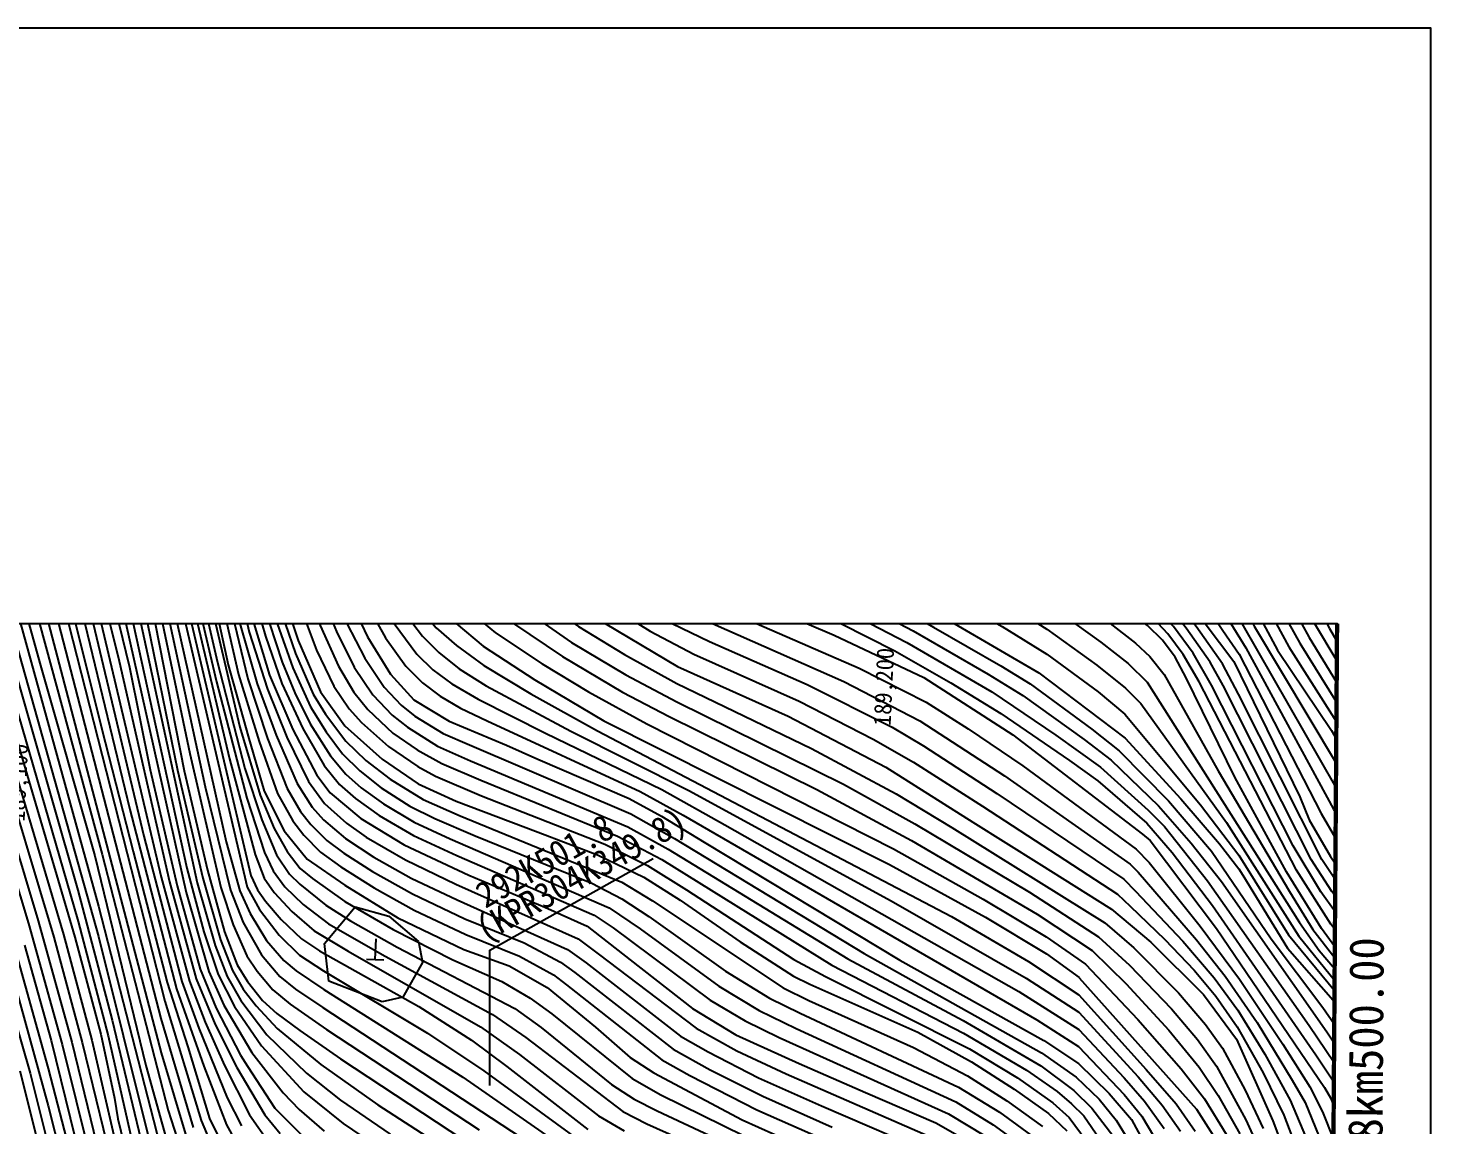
# Model space of a CAD drawing. Header units: millimetres. Extents: x 15846 to 16642, y 1103 to 1809.
# Drawn here: x 16479.2 to 16641.9, y 1491.8 to 1619.1 of the extents above; entities that cross this region are included whole.
import ezdxf
from ezdxf.enums import TextEntityAlignment as Align
from ezdxf.xclip import XClip

# ---------------------------------------------------------------- set-up
doc = ezdxf.new("R2010")
doc.units = ezdxf.units.MM
doc.header["$LTSCALE"] = 10
doc.header["$MEASUREMENT"] = 0
doc.header["$XCLIPFRAME"] = 2
doc.linetypes.add('A-CENTR01', pattern=[2, 1.25, -0.25, 0.25, -0.25])
doc.layers.add('TN-MACL', color=6, linetype='A-CENTR01')
doc.layers.add('TZ-BASE', color=253, linetype='Continuous')
doc.layers.add('TX-PAPR', color=2, linetype='Continuous', plot=False)
doc.styles.add('GR', font='GulimChe.ttf')
doc.styles.add('HANA', font='GulimChe.ttf')
doc.styles.add('굴림체', font='GulimChe.ttf')

# ---------------------------------------------------------------- blocks, each defined once
blk = doc.blocks.new('JD-DGKDFK')
at = {"layer": 'TZ-BASE'}
for p, q in [((565.18, 112.03, 351), (574.19, 74.02, 351)), ((527.99, 108.2, 389), (548.59, 40.2, 389)), ((538.64, 107.49, 381), (556.72, 42.24, 381)), ((529.59, 107.34, 388), (549.72, 40.53, 388)), ((537.82, 105.97, 382), (556.69, 38.72, 382)), ((541.21, 107.01, 379), (557.13, 48.21, 379)), ((531.82, 104.41, 387), (551.51, 38.62, 387)), ((535.74, 104.55, 384), (554.36, 40.44, 384)), ((536.67, 105.63, 383), (554.31, 44.08, 383)), ((563.42, 104.41, 356), (573.09, 62.98, 356)), ((564.78, 104.74, 354), (572.96, 69.11, 354)), ((565.27, 105.66, 353), (574.01, 68.59, 353)), ((562.05, 104.08, 358), (570.39, 68.24, 358)), ((563.08, 102.76, 357), (570.49, 70.49, 357)), ((560.33, 102.46, 361), (573.96, 44.44, 361)), ((561.71, 102.44, 359), (571.91, 59.31, 359)), ((534.92, 98.54, 386), (552.64, 38.94, 386)), ((553.2, 94.99, 371), (559.09, 70.65, 371)), ((560.02, 94.82, 364), (567.28, 59.92, 364)), ((561.47, 94.54, 362), (571.5, 49.69, 362)), ((562.83, 94.71, 360), (574.37, 45.77, 360)), ((547.23, 93.66, 377), (563.93, 29.19, 377)), ((548.53, 93.36, 376), (564.39, 31.21, 376)), ((550.83, 92.84, 374), (560.34, 53.42, 374)), ((561.08, 93.11, 363), (569.08, 56.05, 363)), ((538.06, 92.53, 385), (553.97, 38.62, 385)), ((544.18, 91.16, 380), (549.91, 70.4, 380)), ((546.5, 91.69, 378), (563.98, 25.22, 378)), ((552.09, 91.64, 373), (561.97, 50.34, 373)), ((559.83, 92.39, 365), (566.65, 57.94, 365)), ((678.06, 91.16, 308), (689.79, 72.18, 308)), ((555.4, 89.97, 370), (560.31, 69.94, 370)), ((553.7, 88.93, 372), (563.99, 45.58, 372)), ((677.3, 88.44, 309), (687.12, 74.21, 309)), ((558.98, 87.12, 367), (568.15, 44.94, 367)), ((559.89, 87.3, 366), (565.87, 57.99, 366)), ((569.27, 81.5, 355), (571.76, 70.23, 355)), ((640.8, 81.42, 321), (653.55, 74.61, 321)), ((678.39, 74.78, 315), (669.05, 81.69, 315)), ((552.74, 80.18, 375), (557.09, 62.74, 375)), ((559.43, 80.87, 368), (566.94, 46.63, 368)), ((574.28, 79.78, 349), (576.07, 73.54, 349)), ((577.24, 80.98, 345), (579.88, 73.03, 345)), ((580.49, 80.01, 343), (582.41, 74.77, 343)), ((639.56, 80.2, 322), (651.22, 74.15, 322)), ((652.29, 79.96, 319), (661.53, 74.65, 319)), ((684.02, 74.68, 311), (678.59, 81.29, 311)), ((685.76, 81.18, 307), (700.25, 56, 307)), ((687.32, 81.34, 306), (690.76, 74.7, 306)), ((696.04, 80.74, 300), (699.49, 74.43, 300)), ((697.61, 80.01, 299), (700.38, 74.7, 299)), ((582.11, 79.57, 342), (584.3, 74.09, 342)), ((585.26, 78.95, 340), (587.89, 73.47, 340)), ((606.63, 78.7, 331), (612.39, 74.65, 331)), ((625.75, 78.15, 326), (644.96, 69.84, 326)), ((639.54, 78.42, 323), (650.48, 72.82, 323)), ((681.41, 74.66, 313), (677.32, 78.8, 313)), ((682.88, 74.49, 312), (679.09, 78.82, 312)), ((682.43, 78.47, 310), (688.4, 70.62, 310)), ((694.39, 78.44, 302), (697.15, 73.38, 302)), ((559.41, 77.05, 369), (566.86, 43.81, 369)), ((573.97, 77.43, 350), (576.54, 69.02, 350)), ((577.38, 77.89, 346), (579.56, 71.53, 346)), ((579.94, 77.32, 344), (582, 71.92, 344)), ((588.02, 76.84, 339), (590.01, 73.36, 339)), ((591.5, 77.24, 337), (594.27, 73.53, 337)), ((593.19, 77.73, 336), (595.88, 74.5, 336)), ((599.1, 76.91, 334), (602.75, 73.93, 334)), ((605.45, 77.03, 332), (611.58, 72.82, 332)), ((614.92, 77.62, 329), (620.71, 74.13, 329)), ((631.63, 78.07, 325), (642.05, 73.65, 325)), ((639.42, 76.71, 324), (649.06, 71.86, 324)), ((661.57, 77.54, 318), (666.7, 74.36, 318)), ((667.54, 76.72, 317), (672.97, 72.84, 317)), ((692.24, 76.99, 304), (694.79, 72.31, 304)), ((693.54, 77.27, 303), (696.05, 72.72, 303)), ((572.93, 75.65, 352), (575.12, 68.02, 352)), ((576.07, 76.41, 348), (577.99, 70.55, 348)), ((577.38, 75.11, 347), (579.24, 69.88, 347)), ((585.51, 75.01, 341), (587.58, 71.01, 341)), ((590.87, 75.18, 338), (593.64, 71.45, 338)), ((596.85, 76.1, 335), (601.34, 72.4, 335)), ((603.95, 75.59, 333), (610.51, 71.17, 333)), ((614, 75.89, 330), (623.86, 70.02, 330)), ((622.11, 75.55, 328), (627.57, 72.92, 328)), ((626.37, 75.69, 327), (643.16, 68.29, 327)), ((655.53, 75.25, 320), (665.8, 69.31, 320)), ((673.35, 75.54, 316), (676.98, 72.74, 316)), ((680.76, 73.83, 314), (678.94, 75.71, 314)), ((691.42, 75.67, 305), (693.48, 71.93, 305)), ((697.07, 76.16, 301), (700.35, 70.67, 301)), ((574.19, 74.02, 351), (576.29, 67.39, 351)), ((576.07, 73.54, 349), (577.98, 68.07, 349)), ((582.41, 74.77, 343), (584.55, 70.08, 343)), ((584.3, 74.09, 342), (586.38, 69.96, 342)), ((587.89, 73.47, 340), (590.57, 69.15, 340)), ((590.01, 73.36, 339), (592.35, 70.08, 339)), ((594.27, 73.53, 337), (596.17, 71.65, 337)), ((595.88, 74.5, 336), (598.22, 72.46, 336)), ((602.75, 73.93, 334), (608.18, 70.32, 334)), ((612.39, 74.65, 331), (617.71, 71.42, 331)), ((620.71, 74.13, 329), (625.76, 71.47, 329)), ((642.05, 73.65, 325), (652.44, 68.75, 325)), ((651.22, 74.15, 322), (659.92, 69.14, 322)), ((653.55, 74.61, 321), (661.36, 70.09, 321)), ((661.53, 74.65, 319), (666.71, 71.47, 319)), ((666.7, 74.36, 318), (672.51, 70.19, 318)), ((680.11, 73.09, 315), (678.39, 74.78, 315)), ((682.53, 71.42, 314), (680.76, 73.83, 314)), ((683.68, 71.58, 313), (681.41, 74.66, 313)), ((685.67, 70.52, 312), (682.88, 74.49, 312)), ((687.1, 70.33, 311), (684.02, 74.68, 311)), ((687.12, 74.21, 309), (689.02, 71.45, 309)), ((690.76, 74.7, 306), (700.27, 58.81, 306)), ((697.15, 73.38, 302), (700.33, 68.21, 302)), ((699.49, 74.43, 300), (700.37, 72.95, 300)), ((579.88, 73.03, 345), (582.45, 67.09, 345)), ((582, 71.92, 344), (584.02, 67.76, 344)), ((596.17, 71.65, 337), (598.54, 69.75, 337)), ((598.22, 72.46, 336), (601.39, 70.13, 336)), ((601.34, 72.4, 335), (607.33, 68.47, 335)), ((611.58, 72.82, 332), (617.89, 69.06, 332)), ((627.57, 72.92, 328), (638.91, 67.95, 328)), ((649.06, 71.86, 324), (655.57, 68.15, 324)), ((650.48, 72.82, 323), (660.35, 67.07, 323)), ((672.97, 72.84, 317), (676.13, 70.36, 317)), ((676.98, 72.74, 316), (678.65, 71.2, 316)), ((681.58, 71.11, 315), (680.11, 73.09, 315)), ((689.79, 72.18, 308), (699.97, 53.46, 308)), ((693.48, 71.93, 305), (699.73, 62.59, 305)), ((694.79, 72.31, 304), (700.3, 63.59, 304)), ((696.05, 72.72, 303), (700.32, 65.89, 303)), ((549.91, 70.4, 380), (556.26, 48.08, 380)), ((559.09, 70.65, 371), (564.94, 45.06, 371)), ((570.49, 70.49, 357), (573.69, 58.18, 357)), ((571.76, 70.23, 355), (574.06, 61.96, 355)), ((577.99, 70.55, 348), (579.47, 66.97, 348)), ((579.56, 71.53, 346), (581.62, 66.82, 346)), ((584.55, 70.08, 343), (586.34, 67.06, 343)), ((587.58, 71.01, 341), (589.84, 67.62, 341)), ((592.35, 70.08, 339), (594.28, 68.14, 339)), ((593.64, 71.45, 338), (595.5, 69.65, 338)), ((601.39, 70.13, 336), (606.87, 66.85, 336)), ((608.18, 70.32, 334), (613.55, 67.07, 334)), ((610.51, 71.17, 333), (617.49, 67.06, 333)), ((617.71, 71.42, 331), (623.8, 68.07, 331)), ((623.86, 70.02, 330), (636.69, 64.27, 330)), ((625.76, 71.47, 329), (637.99, 66, 329)), ((661.36, 70.09, 321), (664.76, 68, 321)), ((666.71, 71.47, 319), (672.67, 67.07, 319)), ((672.51, 70.19, 318), (675.84, 67.5, 318)), ((676.13, 70.36, 317), (678.34, 68.2, 317)), ((678.65, 71.2, 316), (680.34, 69.11, 316)), ((682.89, 68.7, 315), (681.58, 71.11, 315)), ((684.37, 68.25, 314), (682.53, 71.42, 314)), ((685.83, 67.88, 313), (683.68, 71.58, 313)), ((687.15, 67.82, 312), (685.67, 70.52, 312)), ((688.93, 66.83, 311), (687.1, 70.33, 311)), ((688.4, 70.62, 310), (696.07, 54.89, 310)), ((689.02, 71.45, 309), (698.53, 52.99, 309)), ((560.31, 69.94, 370), (562.69, 58.04, 370)), ((572.96, 69.11, 354), (575.33, 61.34, 354)), ((574.01, 68.59, 353), (576.32, 61.69, 353)), ((576.54, 69.02, 350), (579.26, 62.73, 350)), ((579.24, 69.88, 347), (581.31, 65.35, 347)), ((586.38, 69.96, 342), (588.51, 66.76, 342)), ((590.57, 69.15, 340), (593.3, 66.15, 340)), ((595.5, 69.65, 338), (597.68, 68, 338)), ((598.54, 69.75, 337), (601.69, 67.8, 337)), ((607.33, 68.47, 335), (615.34, 63.73, 335)), ((617.89, 69.06, 332), (623.78, 65.94, 332)), ((644.96, 69.84, 326), (652.7, 65.9, 326)), ((652.44, 68.75, 325), (662.76, 62.11, 325)), ((659.92, 69.14, 322), (663.91, 66.68, 322)), ((665.8, 69.31, 320), (675.78, 61.71, 320)), ((680.34, 69.11, 316), (686.6, 57.92, 316)), ((688.51, 57.18, 315), (682.89, 68.7, 315)), ((570.39, 68.24, 358), (573.9, 54.74, 358)), ((575.12, 68.02, 352), (577.31, 62.05, 352)), ((576.29, 67.39, 351), (578.56, 61.82, 351)), ((577.98, 68.07, 349), (580.39, 62.83, 349)), ((579.47, 66.97, 348), (581.27, 63.38, 348)), ((581.62, 66.82, 346), (583.03, 64.48, 346)), ((582.45, 67.09, 345), (585.27, 63.13, 345)), ((584.02, 67.76, 344), (585.78, 65.13, 344)), ((586.34, 67.06, 343), (587.95, 65.03, 343)), ((588.51, 66.76, 342), (590.78, 64.4, 342)), ((589.84, 67.62, 341), (591.8, 65.55, 341)), ((594.28, 68.14, 339), (596.35, 66.58, 339)), ((597.68, 68, 338), (600.75, 66.23, 338)), ((601.69, 67.8, 337), (611.48, 62.53, 337)), ((606.87, 66.85, 336), (614.59, 62.57, 336)), ((613.55, 67.07, 334), (620.32, 63.38, 334)), ((617.49, 67.06, 333), (622.9, 64.23, 333)), ((623.8, 68.07, 331), (639.41, 60.53, 331)), ((638.91, 67.95, 328), (648.76, 62.99, 328)), ((643.16, 68.29, 327), (651.99, 63.71, 327)), ((655.57, 68.15, 324), (661.38, 64.59, 324)), ((660.35, 67.07, 323), (667.77, 62.07, 323)), ((664.76, 68, 321), (671.92, 62.75, 321)), ((672.67, 67.07, 319), (675.77, 64.51, 319)), ((675.84, 67.5, 318), (677.61, 65.75, 318)), ((678.34, 68.2, 317), (696.01, 40.31, 317)), ((695.66, 46.38, 314), (684.37, 68.25, 314)), ((695.27, 49.22, 313), (685.83, 67.88, 313)), ((697.37, 47.63, 312), (687.15, 67.82, 312)), ((698.6, 47.65, 311), (688.93, 66.83, 311)), ((581.31, 65.35, 347), (583.11, 62.46, 347)), ((585.78, 65.13, 344), (587.23, 63.52, 344)), ((591.8, 65.55, 341), (593.4, 64.28, 341)), ((593.3, 66.15, 340), (597.4, 63.67, 340)), ((596.35, 66.58, 339), (598.68, 65.2, 339)), ((598.68, 65.2, 339), (601.79, 63.74, 339)), ((600.75, 66.23, 338), (608.55, 62.31, 338)), ((623.78, 65.94, 332), (643.14, 56.37, 332)), ((637.99, 66, 329), (646.58, 61.6, 329)), ((652.7, 65.9, 326), (657.6, 62.78, 326)), ((663.91, 66.68, 322), (671.06, 61.54, 322)), ((677.61, 65.75, 318), (687.57, 51.91, 318)), ((583.03, 64.48, 346), (585.4, 61.37, 346)), ((587.23, 63.52, 344), (590.35, 60.73, 344)), ((587.95, 65.03, 343), (590.85, 62.28, 343)), ((590.78, 64.4, 342), (592.54, 62.98, 342)), ((593.4, 64.28, 341), (596.67, 62.26, 341)), ((597.4, 63.67, 340), (604.03, 60.92, 340)), ((601.79, 63.74, 339), (619.53, 55.52, 339)), ((615.34, 63.73, 335), (648.46, 47.06, 335)), ((622.9, 64.23, 333), (640.03, 55.75, 333)), ((636.69, 64.27, 330), (648.03, 58.33, 330)), ((651.99, 63.71, 327), (661.79, 57.36, 327)), ((661.38, 64.59, 324), (669.33, 59.13, 324)), ((675.77, 64.51, 319), (684.52, 53.97, 319)), ((557.09, 62.74, 375), (560.73, 48.57, 375)), ((573.09, 62.98, 356), (575.46, 55.11, 356)), ((574.06, 61.96, 355), (575.94, 55.55, 355)), ((577.31, 62.05, 352), (579.73, 56.45, 352)), ((579.26, 62.73, 350), (582.02, 57.44, 350)), ((580.39, 62.83, 349), (582.9, 58.53, 349)), ((581.27, 63.38, 348), (583.61, 59.65, 348)), ((583.11, 62.46, 347), (585.02, 59.9, 347)), ((585.27, 63.13, 345), (589.6, 59.27, 345)), ((590.85, 62.28, 343), (593.67, 60.36, 343)), ((592.54, 62.98, 342), (596.04, 60.78, 342)), ((596.67, 62.26, 341), (599.74, 60.93, 341)), ((608.55, 62.31, 338), (622.05, 55.75, 338)), ((611.48, 62.53, 337), (625.19, 55.63, 337)), ((614.59, 62.57, 336), (655.66, 41.01, 336)), ((620.32, 63.38, 334), (648.91, 48.89, 334)), ((648.76, 62.99, 328), (652.41, 60.82, 328)), ((657.6, 62.78, 326), (663.91, 58.51, 326)), ((662.76, 62.11, 325), (677.8, 50.58, 325)), ((667.77, 62.07, 323), (672.92, 58.34, 323)), ((671.92, 62.75, 321), (675.09, 60.25, 321)), ((699.73, 62.59, 305), (700.29, 61.66, 305)), ((575.33, 61.34, 354), (577.47, 55.31, 354)), ((576.32, 61.69, 353), (578.6, 55.88, 353)), ((578.56, 61.82, 351), (581.07, 56.68, 351)), ((585.4, 61.37, 346), (587.73, 59.11, 346)), ((590.35, 60.73, 344), (593.73, 58.41, 344)), ((593.67, 60.36, 343), (596.52, 58.77, 343)), ((596.04, 60.78, 342), (599.86, 59.09, 342)), ((599.74, 60.93, 341), (618.45, 52.92, 341)), ((604.03, 60.92, 340), (607.66, 59.29, 340)), ((639.41, 60.53, 331), (649.24, 55.25, 331)), ((646.58, 61.6, 329), (651.23, 58.93, 329)), ((652.41, 60.82, 328), (660.92, 55.31, 328)), ((671.06, 61.54, 322), (674.17, 59.17, 322)), ((675.09, 60.25, 321), (680.83, 54.43, 321)), ((675.78, 61.71, 320), (682.25, 54.68, 320)), ((567.28, 59.92, 364), (570.88, 44.4, 364)), ((571.91, 59.31, 359), (574.89, 48.23, 359)), ((583.61, 59.65, 348), (585.39, 57.55, 348)), ((585.02, 59.9, 347), (587, 57.92, 347)), ((587.73, 59.11, 346), (590.52, 56.95, 346)), ((589.6, 59.27, 345), (593.8, 56.42, 345)), ((596.52, 58.77, 343), (601.04, 56.83, 343)), ((599.86, 59.09, 342), (618.1, 51.42, 342)), ((607.66, 59.29, 340), (618.28, 54.72, 340)), ((651.23, 58.93, 329), (659.26, 53.81, 329)), ((669.33, 59.13, 324), (672.62, 56.78, 324)), ((674.17, 59.17, 322), (679.68, 53.88, 322)), ((562.69, 58.04, 370), (565.84, 44.58, 370)), ((565.87, 57.99, 366), (568.81, 45.47, 366)), ((566.65, 57.94, 365), (569.34, 46.4, 365)), ((573.69, 58.18, 357), (575.64, 52.23, 357)), ((582.02, 57.44, 350), (583.59, 55.38, 350)), ((582.9, 58.53, 349), (584.67, 56.35, 349)), ((585.39, 57.55, 348), (587.18, 55.96, 348)), ((587, 57.92, 347), (589.48, 55.97, 347)), ((593.73, 58.41, 344), (595.81, 57.31, 344)), ((595.81, 57.31, 344), (601.15, 55.03, 344)), ((648.03, 58.33, 330), (658.11, 51.95, 330)), ((661.79, 57.36, 327), (676.36, 47.09, 327)), ((663.91, 58.51, 326), (677.08, 48.84, 326)), ((672.92, 58.34, 323), (678.46, 53.36, 323)), ((686.6, 57.92, 316), (694.87, 43.92, 316)), ((694.51, 46.22, 315), (688.51, 57.18, 315)), ((569.08, 56.05, 363), (572, 44.09, 363)), ((575.94, 55.55, 355), (578.23, 50.95, 355)), ((578.6, 55.88, 353), (580.15, 53.2, 353)), ((579.73, 56.45, 352), (581.47, 53.7, 352)), ((581.07, 56.68, 351), (582.92, 54.15, 351)), ((583.59, 55.38, 350), (587.12, 52.39, 350)), ((584.67, 56.35, 349), (586.51, 54.73, 349)), ((587.18, 55.96, 348), (589.75, 54.1, 348)), ((589.48, 55.97, 347), (592.83, 53.83, 347)), ((590.52, 56.95, 346), (594.35, 54.61, 346)), ((593.8, 56.42, 345), (598.21, 54.39, 345)), ((601.04, 56.83, 343), (616.92, 50.35, 343)), ((619.53, 55.52, 339), (624.52, 52.77, 339)), ((622.05, 55.75, 338), (629.37, 51.67, 338)), ((625.19, 55.63, 337), (648.67, 42.83, 337)), ((640.03, 55.75, 333), (651.01, 49.86, 333)), ((643.14, 56.37, 332), (651.39, 51.79, 332)), ((672.62, 56.78, 324), (678.33, 51.84, 324)), ((573.9, 54.74, 358), (575.97, 48.46, 358)), ((575.46, 55.11, 356), (577.07, 51.25, 356)), ((577.47, 55.31, 354), (579.23, 52.11, 354)), ((582.92, 54.15, 351), (585.47, 51.84, 351)), ((586.51, 54.73, 349), (589.27, 52.73, 349)), ((589.75, 54.1, 348), (593.33, 51.97, 348)), ((592.83, 53.83, 347), (595.72, 52.4, 347)), ((594.35, 54.61, 346), (598.64, 52.7, 346)), ((598.21, 54.39, 345), (607.71, 50.8, 345)), ((601.15, 55.03, 344), (615.44, 49.4, 344)), ((618.28, 54.72, 340), (622.01, 52.67, 340)), ((649.24, 55.25, 331), (655.71, 51.34, 331)), ((659.26, 53.81, 329), (674.92, 43.6, 329)), ((660.92, 55.31, 328), (675.64, 45.35, 328)), ((679.68, 53.88, 322), (683.47, 49.54, 322)), ((680.83, 54.43, 321), (685.8, 48.61, 321)), ((682.25, 54.68, 320), (686.75, 49.46, 320)), ((684.52, 53.97, 319), (688.99, 48.14, 319)), ((696.07, 54.89, 310), (697.15, 52.24, 310)), ((560.34, 53.42, 374), (565.77, 32.65, 374)), ((575.64, 52.23, 357), (577.36, 48.17, 357)), ((579.23, 52.11, 354), (580.52, 50.47, 354)), ((580.15, 53.2, 353), (581.33, 51.71, 353)), ((581.47, 53.7, 352), (582.81, 52.25, 352)), ((582.81, 52.25, 352), (585.34, 50.06, 352)), ((587.12, 52.39, 350), (592.15, 49.33, 350)), ((589.27, 52.73, 349), (593.25, 50.42, 349)), ((595.72, 52.4, 347), (600.4, 50.4, 347)), ((598.64, 52.7, 346), (617.41, 44.99, 346)), ((618.45, 52.92, 341), (623.51, 50.08, 341)), ((622.01, 52.67, 340), (626.96, 49.64, 340)), ((624.52, 52.77, 339), (665.55, 29.05, 339)), ((678.46, 53.36, 323), (680.37, 51.46, 323)), ((697.15, 52.24, 310), (699.61, 47.99, 310)), ((698.53, 52.99, 309), (700.21, 50.1, 309)), ((699.97, 53.46, 308), (700.23, 53.03, 308)), ((577.07, 51.25, 356), (578.58, 48.55, 356)), ((578.23, 50.95, 355), (580.92, 47.67, 355)), ((580.52, 50.47, 354), (582.47, 48.49, 354)), ((581.33, 51.71, 353), (583.19, 49.85, 353)), ((585.47, 51.84, 351), (587.77, 50.24, 351)), ((593.33, 51.97, 348), (597.48, 50.05, 348)), ((607.71, 50.8, 345), (614.59, 48.16, 345)), ((618.1, 51.42, 342), (622.78, 48.85, 342)), ((629.37, 51.67, 338), (663.46, 32.32, 338)), ((651.39, 51.79, 332), (664.69, 43.84, 332)), ((655.71, 51.34, 331), (673.45, 40.27, 331)), ((658.11, 51.95, 330), (665.8, 47.17, 330)), ((677.8, 50.58, 325), (678.68, 49.85, 325)), ((678.33, 51.84, 324), (681.25, 48.45, 324)), ((680.37, 51.46, 323), (685.35, 45.16, 323)), ((687.57, 51.91, 318), (695.93, 38.75, 318)), ((561.97, 50.34, 373), (566.38, 33.49, 373)), ((571.5, 49.69, 362), (573.08, 44, 362)), ((583.19, 49.85, 353), (585.15, 48.37, 353)), ((585.34, 50.06, 352), (588.66, 47.91, 352)), ((587.77, 50.24, 351), (592.3, 47.59, 351)), ((592.15, 49.33, 350), (599.66, 45.83, 350)), ((593.25, 50.42, 349), (598.29, 48.09, 349)), ((597.48, 50.05, 348), (615.96, 42.03, 348)), ((600.4, 50.4, 347), (613.94, 44.9, 347)), ((615.44, 49.4, 344), (620.4, 46.94, 344)), ((616.92, 50.35, 343), (622.05, 47.63, 343)), ((622.78, 48.85, 342), (643.62, 36.11, 342)), ((623.51, 50.08, 341), (645.54, 36.74, 341)), ((626.96, 49.64, 340), (649.64, 35.96, 340)), ((648.91, 48.89, 334), (659.32, 43.05, 334)), ((651.01, 49.86, 333), (665.59, 41.29, 333)), ((677.08, 48.84, 326), (678.57, 47.27, 326)), ((678.68, 49.85, 325), (686.4, 39.65, 325)), ((683.47, 49.54, 322), (686.96, 45.09, 322)), ((686.75, 49.46, 320), (689, 46.56, 320)), ((698.5, 43.87, 313), (695.27, 49.22, 313)), ((556.26, 48.08, 380), (562.18, 23.73, 380)), ((557.13, 48.21, 379), (564.77, 18.52, 379)), ((560.73, 48.57, 375), (564.66, 33.36, 375)), ((574.89, 48.23, 359), (575.94, 45.49, 359)), ((575.97, 48.46, 358), (576.98, 46.31, 358)), ((577.36, 48.17, 357), (578.86, 45.93, 357)), ((578.58, 48.55, 356), (580.08, 46.61, 356)), ((580.92, 47.67, 355), (585.28, 44.64, 355)), ((582.47, 48.49, 354), (584.81, 46.8, 354)), ((585.15, 48.37, 353), (588.49, 46.24, 353)), ((588.66, 47.91, 352), (592.99, 45.48, 352)), ((592.3, 47.59, 351), (598.15, 44.78, 351)), ((598.29, 48.09, 349), (614.21, 41.18, 349)), ((614.59, 48.16, 345), (619.97, 45.59, 345)), ((622.05, 47.63, 343), (641.79, 35.37, 343)), ((678.57, 47.27, 326), (684.5, 39.92, 326)), ((681.25, 48.45, 324), (685.92, 42.3, 324)), ((685.8, 48.61, 321), (692.73, 38.44, 321)), ((688.99, 48.14, 319), (694.76, 38.91, 319)), ((699.79, 43.91, 312), (697.37, 47.63, 312)), ((700.17, 45.33, 311), (698.6, 47.65, 311)), ((699.61, 47.99, 310), (700.19, 47.13, 310)), ((563.99, 45.58, 372), (567.25, 33.51, 372)), ((566.94, 46.63, 368), (568.94, 39.23, 368)), ((569.34, 46.4, 365), (571.32, 39.26, 365)), ((574.37, 45.77, 360), (575.14, 44.13, 360)), ((576.98, 46.31, 358), (578.33, 44.46, 358)), ((578.86, 45.93, 357), (580.05, 44.76, 357)), ((580.08, 46.61, 356), (581.54, 45.43, 356)), ((584.81, 46.8, 354), (588.69, 44.34, 354)), ((588.49, 46.24, 353), (593.11, 43.65, 353)), ((599.66, 45.83, 350), (608.49, 42.11, 350)), ((619.97, 45.59, 345), (624.18, 42.9, 345)), ((620.4, 46.94, 344), (624.92, 44.13, 344)), ((648.46, 47.06, 335), (659.61, 40.94, 335)), ((665.8, 47.17, 330), (674.2, 41.86, 330)), ((676.36, 47.09, 327), (677.31, 46.16, 327)), ((677.31, 46.16, 327), (684.09, 38.33, 327)), ((689, 46.56, 320), (689.46, 45.83, 320)), ((689.46, 45.83, 320), (694.61, 37.35, 320)), ((698.56, 39.62, 315), (694.51, 46.22, 315)), ((699.65, 40.12, 314), (695.66, 46.38, 314)), ((554.31, 44.08, 383), (558.27, 28.99, 383)), ((564.94, 45.06, 371), (568.04, 33.8, 371)), ((565.84, 44.58, 370), (568.49, 34.9, 370)), ((568.15, 44.94, 367), (570.23, 37.67, 367)), ((568.81, 45.47, 366), (570.87, 38.3, 366)), ((570.88, 44.4, 364), (572.31, 40.05, 364)), ((572, 44.09, 363), (573.49, 40.33, 363)), ((573.08, 44, 362), (574.29, 41.37, 362)), ((573.96, 44.44, 361), (575.39, 41.82, 361)), ((575.14, 44.13, 360), (576.09, 42.81, 360)), ((575.94, 45.49, 359), (577.1, 43.79, 359)), ((578.33, 44.46, 358), (580.46, 42.42, 358)), ((580.05, 44.76, 357), (583.06, 42.32, 357)), ((581.54, 45.43, 356), (585.28, 42.77, 356)), ((585.28, 44.64, 355), (591.44, 40.87, 355)), ((588.69, 44.34, 354), (593.31, 41.77, 354)), ((592.99, 45.48, 352), (598.31, 42.94, 352)), ((598.15, 44.78, 351), (612.34, 38.42, 351)), ((613.94, 44.9, 347), (617.42, 43.09, 347)), ((617.41, 44.99, 346), (620.98, 42.86, 346)), ((624.92, 44.13, 344), (637.35, 36.02, 344)), ((675.64, 45.35, 328), (677, 43.98, 328)), ((677, 43.98, 328), (682.47, 38.16, 328)), ((685.35, 45.16, 323), (697.13, 28.36, 323)), ((686.96, 45.09, 322), (699.19, 27.65, 322)), ((566.86, 43.81, 369), (569.52, 34.63, 369)), ((576.09, 42.81, 360), (577.91, 40.66, 360)), ((577.1, 43.79, 359), (579.12, 41.62, 359)), ((580.46, 42.42, 358), (583.39, 40.19, 358)), ((583.06, 42.32, 357), (585.92, 40.53, 357)), ((585.28, 42.77, 356), (590.87, 39.51, 356)), ((593.11, 43.65, 353), (599.18, 40.77, 353)), ((598.31, 42.94, 352), (611.1, 37.21, 352)), ((617.42, 43.09, 347), (620.53, 41.04, 347)), ((620.98, 42.86, 346), (636.14, 32.74, 346)), ((624.18, 42.9, 345), (631.13, 38.1, 345)), ((648.67, 42.83, 337), (664.33, 33.87, 337)), ((659.32, 43.05, 334), (666.62, 38.65, 334)), ((664.69, 43.84, 332), (672.7, 38.68, 332)), ((674.92, 43.6, 329), (676.37, 42.23, 329)), ((694.87, 43.92, 316), (697.57, 39.52, 316)), ((700.15, 41.57, 313), (698.5, 43.87, 313)), ((700.16, 43.43, 312), (699.79, 43.91, 312)), ((556.72, 42.24, 381), (564.18, 13.19, 381)), ((574.29, 41.37, 362), (576.2, 38.25, 362)), ((575.39, 41.82, 361), (577.65, 38.84, 361)), ((579.12, 41.62, 359), (581.72, 39.37, 359)), ((582.91, 37.91, 355.89), (586.48, 42.14, 355.89)), ((586.48, 42.14, 355.89), (590.37, 41.07, 355.89)), ((590.37, 41.07, 355.89), (593.83, 38.12, 355.89)), ((591.44, 40.87, 355), (599.1, 37.2, 355)), ((593.31, 41.77, 354), (599.31, 38.95, 354)), ((599.18, 40.77, 353), (606.08, 37.95, 353)), ((608.49, 42.11, 350), (613.38, 39.89, 350)), ((614.21, 41.18, 349), (616.41, 39.7, 349)), ((615.96, 42.03, 348), (619.53, 39.58, 348)), ((620.53, 41.04, 347), (629.45, 34.68, 347)), ((655.66, 41.01, 336), (664.57, 35.8, 336)), ((659.61, 40.94, 335), (666.66, 36.7, 335)), ((665.59, 41.29, 333), (671.96, 37.09, 333)), ((674.2, 41.86, 330), (678.79, 38.06, 330)), ((676.37, 42.23, 329), (680.4, 38.35, 329)), ((685.92, 42.3, 324), (697.9, 24.99, 324)), ((548.59, 40.2, 389), (552.5, 26.18, 389)), ((549.72, 40.53, 388), (553.62, 26.46, 388)), ((554.36, 40.44, 384), (557.84, 27.19, 384)), ((568.94, 39.23, 368), (570.58, 34.29, 368)), ((571.32, 39.26, 365), (572.8, 35.41, 365)), ((572.31, 40.05, 364), (573.92, 36.47, 364)), ((573.49, 40.33, 363), (575.62, 36.56, 363)), ((577.91, 40.66, 360), (580.26, 38.42, 360)), ((581.72, 39.37, 359), (585.67, 37, 359)), ((583.39, 40.19, 358), (589.95, 36.41, 358)), ((585.92, 40.53, 357), (591.33, 37.46, 357)), ((590.87, 39.51, 356), (597.82, 35.99, 356)), ((613.38, 39.89, 350), (618.38, 36, 350)), ((616.41, 39.7, 349), (627.65, 31.33, 349)), ((619.53, 39.58, 348), (628.66, 32.93, 348)), ((673.45, 40.27, 331), (676.79, 37.38, 331)), ((684.5, 39.92, 326), (689.06, 33.74, 326)), ((686.4, 39.65, 325), (698.92, 21.2, 325)), ((696.01, 40.31, 317), (698.31, 37.07, 317)), ((697.57, 39.52, 316), (700.11, 36.24, 316)), ((700.12, 37.5, 315), (698.56, 39.62, 315)), ((700.13, 39.53, 314), (699.65, 40.12, 314)), ((546.97, 37.44, 391), (550.87, 23.4, 391)), ((548.11, 37.69, 390), (551.2, 26.62, 390)), ((551.51, 38.62, 387), (554.82, 26.4, 387)), ((552.64, 38.94, 386), (555.94, 26.69, 386)), ((553.97, 38.62, 385), (556.99, 27.36, 385)), ((556.69, 38.72, 382), (562.41, 15.72, 382)), ((570.23, 37.67, 367), (571.63, 34.08, 367)), ((570.87, 38.3, 366), (572.24, 34.76, 366)), ((576.2, 38.25, 362), (578.2, 35.93, 362)), ((577.65, 38.84, 361), (580.03, 36.54, 361)), ((580.26, 38.42, 360), (582.35, 37.05, 360)), ((583.42, 33.52, 355.89), (582.91, 37.91, 355.89)), ((588.81, 36.04, 357.34), (588.92, 38.44, 357.34)), ((591.33, 37.46, 357), (604.98, 30.34, 357)), ((593.83, 38.12, 355.89), (594.27, 35.68, 355.89)), ((599.31, 38.95, 354), (605.55, 36.43, 354)), ((606.08, 37.95, 353), (610.29, 35.73, 353)), ((612.34, 38.42, 351), (614.67, 36.71, 351)), ((631.13, 38.1, 345), (637.31, 34.11, 345)), ((666.62, 38.65, 334), (671.21, 35.5, 334)), ((672.7, 38.68, 332), (676.32, 35.37, 332)), ((678.79, 38.06, 330), (684.9, 31.99, 330)), ((680.4, 38.35, 329), (683.79, 34.8, 329)), ((682.47, 38.16, 328), (686.12, 33.9, 328)), ((684.09, 38.33, 327), (687.4, 34.12, 327)), ((692.73, 38.44, 321), (698.74, 30.46, 321)), ((694.76, 38.91, 319), (700.08, 32.42, 319)), ((695.93, 38.75, 318), (700.09, 33.65, 318)), ((544.61, 37.28, 393), (548.77, 22.85, 393)), ((573.92, 36.47, 364), (575.11, 34.67, 364)), ((575.62, 36.56, 363), (577.72, 34.07, 363)), ((578.2, 35.93, 362), (579.63, 34.72, 362)), ((580.03, 36.54, 361), (582.79, 34.73, 361)), ((582.35, 37.05, 360), (593.86, 30.57, 360)), ((585.67, 37, 359), (601.03, 28.24, 359)), ((587.81, 36.09, 357.34), (589.81, 36, 357.34)), ((589.95, 36.41, 358), (602.42, 29.64, 358)), ((597.82, 35.99, 356), (603.5, 33.49, 356)), ((599.1, 37.2, 355), (604.35, 35.3, 355)), ((605.55, 36.43, 354), (609.48, 34.26, 354)), ((611.1, 37.21, 352), (613.29, 35.63, 352)), ((614.67, 36.71, 351), (626.04, 28.08, 351)), ((618.38, 36, 350), (625.62, 30.35, 350)), ((637.35, 36.02, 344), (641.03, 34.05, 344)), ((643.62, 36.11, 342), (657.02, 28.96, 342)), ((645.54, 36.74, 341), (666.11, 25.21, 341)), ((649.64, 35.96, 340), (666.35, 26.64, 340)), ((664.57, 35.8, 336), (670.44, 31.92, 336)), ((666.66, 36.7, 335), (670.45, 33.93, 335)), ((671.96, 37.09, 333), (675.92, 33.22, 333)), ((676.79, 37.38, 331), (681.97, 32.16, 331)), ((694.61, 37.35, 320), (699.94, 31.32, 320)), ((698.31, 37.07, 317), (700.1, 35, 317)), ((568.49, 34.9, 370), (570.34, 30.37, 370)), ((569.52, 34.63, 369), (571.26, 30.72, 369)), ((570.58, 34.29, 368), (572.49, 30.58, 368)), ((572.24, 34.76, 366), (573.49, 32.59, 366)), ((572.8, 35.41, 365), (573.99, 33.49, 365)), ((575.11, 34.67, 364), (576.94, 32.5, 364)), ((579.63, 34.72, 362), (582.83, 32.56, 362)), ((582.79, 34.73, 361), (594.88, 27.5, 361)), ((594.27, 35.68, 355.89), (592, 31.65, 355.89)), ((604.35, 35.3, 355), (608.74, 32.77, 355)), ((609.48, 34.26, 354), (611, 33.11, 354)), ((610.29, 35.73, 353), (611.96, 34.51, 353)), ((611.96, 34.51, 353), (623.37, 25.63, 353)), ((613.29, 35.63, 352), (624.22, 27.14, 352)), ((629.45, 34.68, 347), (634.54, 31.56, 347)), ((641.79, 35.37, 343), (657.06, 27.5, 343)), ((671.21, 35.5, 334), (677.25, 29.09, 334)), ((676.32, 35.37, 332), (681.16, 30.3, 332)), ((683.79, 34.8, 329), (686.33, 31.78, 329)), ((547.09, 32.86, 392), (550.86, 19.06, 392)), ((564.66, 33.36, 375), (567.06, 25.91, 375)), ((565.77, 32.65, 374), (568.91, 23.67, 374)), ((566.38, 33.49, 373), (568.35, 28.07, 373)), ((567.25, 33.51, 372), (569.09, 28.76, 372)), ((568.04, 33.8, 371), (570.23, 28.51, 371)), ((571.63, 34.08, 367), (573.21, 31.29, 367)), ((573.49, 32.59, 366), (574.99, 30.67, 366)), ((573.99, 33.49, 365), (575.74, 31.27, 365)), ((577.72, 34.07, 363), (579.56, 32.58, 363)), ((579.56, 32.58, 363), (582.71, 30.46, 363)), ((582.83, 32.56, 362), (598.97, 22.37, 362)), ((589.59, 31.14, 355.89), (583.42, 33.52, 355.89)), ((603.5, 33.49, 356), (606.76, 31.56, 356)), ((608.74, 32.77, 355), (614.36, 28.19, 355)), ((611, 33.11, 354), (622.05, 24.38, 354)), ((628.66, 32.93, 348), (633.34, 30.12, 348)), ((636.14, 32.74, 346), (639.11, 31.29, 346)), ((637.31, 34.11, 345), (639.23, 33.18, 345)), ((639.23, 33.18, 345), (651.73, 27.59, 345)), ((641.03, 34.05, 344), (657.73, 25.68, 344)), ((664.33, 33.87, 337), (670.43, 29.93, 337)), ((670.45, 33.93, 335), (670.46, 33.92, 335)), ((670.46, 33.92, 335), (684.08, 18.67, 335)), ((675.92, 33.22, 333), (680.87, 27.83, 333)), ((686.12, 33.9, 328), (688.86, 30.16, 328)), ((687.4, 34.12, 327), (691.12, 28.74, 327)), ((689.06, 33.74, 326), (694.08, 26.23, 326)), ((564.39, 31.21, 376), (568.6, 17.36, 376)), ((573.21, 31.29, 367), (576.23, 27.29, 367)), ((575.74, 31.27, 365), (577.4, 29.75, 365)), ((576.94, 32.5, 364), (578.92, 30.86, 364)), ((592, 31.65, 355.89), (589.59, 31.14, 355.89)), ((606.76, 31.56, 356), (609.29, 29.73, 356)), ((627.65, 31.33, 349), (631.72, 28.91, 349)), ((634.54, 31.56, 347), (638.11, 29.79, 347)), ((639.11, 31.29, 346), (651.23, 25.82, 346)), ((663.46, 32.32, 338), (670.41, 27.93, 338)), ((670.44, 31.92, 336), (678.24, 23.28, 336)), ((681.97, 32.16, 331), (685.1, 28.51, 331)), ((684.9, 31.99, 330), (688.73, 26.8, 330)), ((686.33, 31.78, 329), (688.8, 28.24, 329)), ((699.94, 31.32, 320), (700.07, 31.12, 320)), ((570.34, 30.37, 370), (573.17, 24.95, 370)), ((571.26, 30.72, 369), (574.5, 25.26, 369)), ((572.49, 30.58, 368), (575.62, 26, 368)), ((574.99, 30.67, 366), (577.44, 28.03, 366)), ((577.4, 29.75, 365), (580.05, 27.78, 365)), ((578.92, 30.86, 364), (583.14, 27.93, 364)), ((582.71, 30.46, 363), (611.45, 11.65, 363)), ((593.86, 30.57, 360), (599.97, 26.67, 360)), ((602.42, 29.64, 358), (606.26, 27, 358)), ((604.98, 30.34, 357), (608.04, 28.15, 357)), ((609.29, 29.73, 356), (618.62, 22.23, 356)), ((625.62, 30.35, 350), (630.65, 27.29, 350)), ((633.34, 30.12, 348), (637.64, 28.04, 348)), ((638.11, 29.79, 347), (656.46, 21.24, 347)), ((670.43, 29.93, 337), (677.29, 22.43, 337)), ((681.16, 30.3, 332), (684.18, 26.74, 332)), ((688.86, 30.16, 328), (692.01, 25.05, 328)), ((698.74, 30.46, 321), (700.06, 28.56, 321)), ((558.27, 28.99, 383), (562.08, 13.2, 383)), ((563.93, 29.19, 377), (567.69, 16.56, 377)), ((568.35, 28.07, 373), (571.63, 20, 373)), ((569.09, 28.76, 372), (571.33, 23.73, 372)), ((570.23, 28.51, 371), (572.75, 23.49, 371)), ((577.44, 28.03, 366), (582.48, 23.87, 366)), ((580.05, 27.78, 365), (584.79, 24.5, 365)), ((583.14, 27.93, 364), (600.88, 16.26, 364)), ((601.03, 28.24, 359), (605.55, 25, 359)), ((608.04, 28.15, 357), (616.2, 21.53, 357)), ((614.36, 28.19, 355), (618.37, 24.68, 355)), ((626.04, 28.08, 351), (630.76, 25.45, 351)), ((631.72, 28.91, 349), (635.67, 26.98, 349)), ((637.64, 28.04, 348), (656.16, 19.52, 348)), ((657.02, 28.96, 342), (666, 23.69, 342)), ((665.55, 29.05, 339), (670.39, 25.94, 339)), ((670.41, 27.93, 338), (675.68, 22.29, 338)), ((677.25, 29.09, 334), (682.29, 23.35, 334)), ((680.87, 27.83, 333), (684.38, 23.54, 333)), ((685.1, 28.51, 331), (687.08, 25.73, 331)), ((688.8, 28.24, 329), (691.79, 22.9, 329)), ((691.12, 28.74, 327), (695.18, 22.04, 327)), ((697.13, 28.36, 323), (700.03, 24.07, 323)), ((551.2, 26.62, 390), (556.12, 6.75, 390)), ((552.5, 26.18, 389), (557.94, 4.35, 389)), ((553.62, 26.46, 388), (558.56, 6.05, 388)), ((554.82, 26.4, 387), (560.05, 4.93, 387)), ((555.94, 26.69, 386), (560.39, 7.39, 386)), ((556.99, 27.36, 385), (558.55, 19.95, 385)), ((557.84, 27.19, 384), (560.52, 15.21, 384)), ((576.23, 27.29, 367), (580.83, 22.86, 367)), ((594.88, 27.5, 361), (601.39, 23.12, 361)), ((599.97, 26.67, 360), (604.09, 23.61, 360)), ((606.26, 27, 358), (617.53, 18.4, 358)), ((624.22, 27.14, 352), (627.41, 25.33, 352)), ((630.65, 27.29, 350), (637.99, 23.97, 350)), ((635.67, 26.98, 349), (655.3, 18.13, 349)), ((651.73, 27.59, 345), (657.99, 24.16, 345)), ((657.06, 27.5, 343), (664.35, 23.21, 343)), ((666.35, 26.64, 340), (670.38, 23.95, 340)), ((684.18, 26.74, 332), (686.38, 23.67, 332)), ((688.73, 26.8, 330), (692.94, 17.33, 330)), ((694.08, 26.23, 326), (697.22, 21.25, 326)), ((699.19, 27.65, 322), (700.04, 26.35, 322)), ((563.98, 25.22, 378), (566.9, 15.38, 378)), ((567.06, 25.91, 375), (569.59, 17.59, 375)), ((573.17, 24.95, 370), (574, 23.67, 370)), ((574.5, 25.26, 369), (578.11, 20.56, 369)), ((575.62, 26, 368), (580.53, 20.69, 368)), ((584.79, 24.5, 365), (599.05, 15.11, 365)), ((605.55, 25, 359), (614.69, 17.89, 359)), ((618.37, 24.68, 355), (621.12, 22.89, 355)), ((623.37, 25.63, 353), (627.65, 23.25, 353)), ((627.41, 25.33, 352), (633.27, 22.32, 352)), ((630.76, 25.45, 351), (636.46, 22.76, 351)), ((651.23, 25.82, 346), (657.49, 22.54, 346)), ((657.73, 25.68, 344), (663.31, 22.32, 344)), ((666.11, 25.21, 341), (670.11, 22.39, 341)), ((670.39, 25.94, 339), (675.69, 20.38, 339)), ((687.08, 25.73, 331), (689.72, 20.86, 331)), ((692.01, 25.05, 328), (694.92, 19.71, 328)), ((697.9, 24.99, 324), (699.99, 21.84, 324)), ((547.56, 23.11, 394), (549.84, 14.2, 394)), ((548.77, 22.85, 393), (551.32, 12.65, 393)), ((550.87, 23.4, 391), (559.38, -9.66, 391)), ((562.18, 23.73, 380), (565.12, 13.18, 380)), ((568.91, 23.67, 374), (571.56, 16.87, 374)), ((571.33, 23.73, 372), (574.23, 18.03, 372)), ((572.75, 23.49, 371), (576.01, 18.01, 371)), ((574, 23.67, 370), (577.16, 18.79, 370)), ((580.83, 22.86, 367), (584.78, 19.73, 367)), ((582.48, 23.87, 366), (589.1, 19.19, 366)), ((601.39, 23.12, 361), (613.13, 14.59, 361)), ((604.09, 23.61, 360), (613.47, 16.33, 360)), ((621.12, 22.89, 355), (631.37, 17.43, 355)), ((622.05, 24.38, 354), (625.3, 22.59, 354)), ((627.65, 23.25, 353), (633.77, 20.17, 353)), ((637.99, 23.97, 350), (645.67, 20.62, 350)), ((657.99, 24.16, 345), (662.94, 21, 345)), ((664.35, 23.21, 343), (667.92, 20.73, 343)), ((666, 23.69, 342), (669.85, 20.83, 342)), ((670.38, 23.95, 340), (673.95, 20.5, 340)), ((678.24, 23.28, 336), (681.7, 19.27, 336)), ((682.29, 23.35, 334), (684.99, 19.85, 334)), ((684.38, 23.54, 333), (686.58, 20.26, 333)), ((686.38, 23.67, 332), (689.8, 17.44, 332)), ((691.79, 22.9, 329), (694.22, 17.96, 329)), ((598.97, 22.37, 362), (612.08, 13.24, 362)), ((616.2, 21.53, 357), (618.85, 19.83, 357)), ((618.62, 22.23, 356), (621.93, 20.34, 356)), ((625.3, 22.59, 354), (633.06, 18.6, 354)), ((633.27, 22.32, 352), (640.56, 19.05, 352)), ((636.46, 22.76, 351), (654.45, 14.9, 351)), ((656.46, 21.24, 347), (661.21, 18.31, 347)), ((657.49, 22.54, 346), (662.09, 19.64, 346)), ((663.31, 22.32, 344), (667.42, 19.42, 344)), ((670.11, 22.39, 341), (672.77, 19.82, 341)), ((675.68, 22.29, 338), (678.05, 19.59, 338)), ((677.29, 22.43, 337), (680.08, 19.14, 337)), ((695.18, 22.04, 327), (696.66, 19.44, 327)), ((697.22, 21.25, 326), (698.7, 18.38, 326)), ((698.92, 21.2, 325), (699.6, 19.98, 325)), ((699.99, 21.84, 324), (700.01, 21.8, 324)), ((558.55, 19.95, 385), (558.93, 17.54, 385)), ((571.63, 20, 373), (573.3, 16.73, 373)), ((578.11, 20.56, 369), (579.99, 18.64, 369)), ((580.53, 20.69, 368), (585.08, 17.01, 368)), ((584.78, 19.73, 367), (590.55, 15.76, 367)), ((618.85, 19.83, 357), (621.5, 18.47, 357)), ((621.93, 20.34, 356), (631.61, 15.56, 356)), ((633.77, 20.17, 353), (641.81, 16.6, 353)), ((645.67, 20.62, 350), (653.85, 17.09, 350)), ((662.09, 19.64, 346), (666.21, 16.64, 346)), ((662.94, 21, 345), (666.92, 18.15, 345)), ((667.92, 20.73, 343), (669.58, 19.28, 343)), ((669.85, 20.83, 342), (671.93, 18.8, 342)), ((672.77, 19.82, 341), (674.77, 17.39, 341)), ((673.95, 20.5, 340), (676.52, 17.49, 340)), ((675.69, 20.38, 339), (677.73, 17.85, 339)), ((678.05, 19.59, 338), (680.31, 16.44, 338)), ((684.99, 19.85, 334), (687.52, 15.77, 334)), ((686.58, 20.26, 333), (689.09, 15.79, 333)), ((689.72, 20.86, 331), (691.82, 16.43, 331)), ((694.92, 19.71, 328), (697.13, 14.49, 328)), ((699.6, 19.98, 325), (699.99, 19.05, 325)), ((550.86, 19.06, 392), (561.91, -24.84, 392)), ((564.77, 18.52, 379), (566.69, 12.66, 379)), ((574.23, 18.03, 372), (576.51, 14.75, 372)), ((576.01, 18.01, 371), (577.76, 15.84, 371)), ((577.16, 18.79, 370), (581.25, 14.68, 370)), ((579.99, 18.64, 369), (582.9, 16.13, 369)), ((589.1, 19.19, 366), (598.52, 13.1, 366)), ((617.53, 18.4, 358), (620.3, 16.97, 358)), ((621.5, 18.47, 357), (630.03, 14.48, 357)), ((633.06, 18.6, 354), (641.92, 14.67, 354)), ((640.56, 19.05, 352), (654.24, 13.19, 352)), ((655.3, 18.13, 349), (659.61, 15.55, 349)), ((656.16, 19.52, 348), (660.5, 16.87, 348)), ((661.21, 18.31, 347), (665.82, 14.95, 347)), ((666.92, 18.15, 345), (669.05, 16.17, 345)), ((667.42, 19.42, 344), (669.32, 17.72, 344)), ((669.58, 19.28, 343), (670.99, 17.89, 343)), ((671.93, 18.8, 342), (674.48, 15.46, 342)), ((680.08, 19.14, 337), (682.22, 16.12, 337)), ((681.7, 19.27, 336), (683.93, 16.13, 336)), ((684.08, 18.67, 335), (686.23, 15.27, 335)), ((694.22, 17.96, 329), (696.4, 12.28, 329)), ((696.66, 19.44, 327), (698.65, 14.6, 327)), ((698.7, 18.38, 326), (699.96, 15.15, 326)), ((558.93, 17.54, 385), (561.6, 6.85, 385)), ((568.6, 17.36, 376), (569.95, 14.13, 376)), ((569.59, 17.59, 375), (572.57, 11.48, 375)), ((571.56, 16.87, 374), (573.58, 13.21, 374)), ((585.08, 17.01, 368), (590.73, 13.18, 368)), ((614.69, 17.89, 359), (617.67, 16.14, 359)), ((620.3, 16.97, 358), (626.62, 14.14, 358)), ((631.37, 17.43, 355), (640.84, 13.18, 355)), ((653.85, 17.09, 350), (658.23, 14.57, 350)), ((660.5, 16.87, 348), (665.14, 13.48, 348)), ((669.32, 17.72, 344), (675.02, 9.96, 344)), ((670.99, 17.89, 343), (676.37, 10.15, 343)), ((674.77, 17.39, 341), (678.51, 11.29, 341)), ((676.52, 17.49, 340), (680.63, 9.96, 340)), ((677.73, 17.85, 339), (680.8, 12.74, 339)), ((689.8, 17.44, 332), (692, 12.6, 332)), ((692.94, 17.33, 330), (695.53, 10.46, 330))]:
    blk.add_line(p, q, dxfattribs=at)
at = {"layer": 'TZ-BASE', "style": 'HANA'}
blk.add_text('189,200', height=2, rotation=87.4408, dxfattribs=at).set_placement((648.99, 72.14), align=Align.RIGHT)
blk.add_text('189,100', height=2, rotation=87.4408, dxfattribs=at).set_placement((548.13, 52))
blk = doc.blocks.new('기정')
at = {"layer": 'TZ-BASE', "flags": 128}
blk.add_lwpolyline([(686.81, 393.3), (686.81, 409.01), (705.79, 419.64)], dxfattribs=at)
at = {"layer": 'TZ-BASE', "style": 'GR'}
for s, p in [('(KPR304K349.8)', (686.3, 409.87)), ('292K501.8', (686.3, 413.8))]:
    blk.add_text(s, height=3, rotation=29.2488, dxfattribs=at).set_placement(p)

msp = doc.modelspace()

# ---------------------------------------------------------------- linework, layer by layer
at = {"layer": 'TN-MACL', "const_width": 0.5}
msp.add_lwpolyline([(16631, 1549.95), (16629.95, 1399.95)], dxfattribs=at)
at = {"layer": 'TX-PAPR'}
msp.add_lwpolyline([(15845.89, 1103.05), (16641.89, 1103.05), (16641.89, 1619.05), (15845.89, 1619.05)], close=True, dxfattribs=at)
at = {"layer": 'TX-PAPR', "flags": 128}
msp.add_lwpolyline([(16629.95, 1399.95), (15924.84, 1399.95), (15936.41, 1549.95), (16631, 1549.95)], close=True, dxfattribs=at)

# ---------------------------------------------------------------- block references
at = {"layer": 'TZ-BASE'}
ref = msp.add_blockref('JD-DGKDFK', (15930.62, 1474.95), dxfattribs=at)
XClip(ref).set_block_clipping_path([(699.3320789881, -75.00004217), (-5.7864449807, -74.9999996498), (5.7864449809, 74.9999996523), (700.3821051855, 74.9999577667)])
msp.add_blockref('기정', (15845.89, 1103.05), dxfattribs=at)

# ---------------------------------------------------------------- texts
at = {"layer": 'TN-MACL', "style": '굴림체'}
msp.add_text('MATCH LINE 서기(현)298㎞500.00', height=4, rotation=89.5989, dxfattribs=at).set_placement((16634.15, 1474.87, 330), align=Align.MIDDLE_CENTER)

doc.saveas('drawing.dxf')
